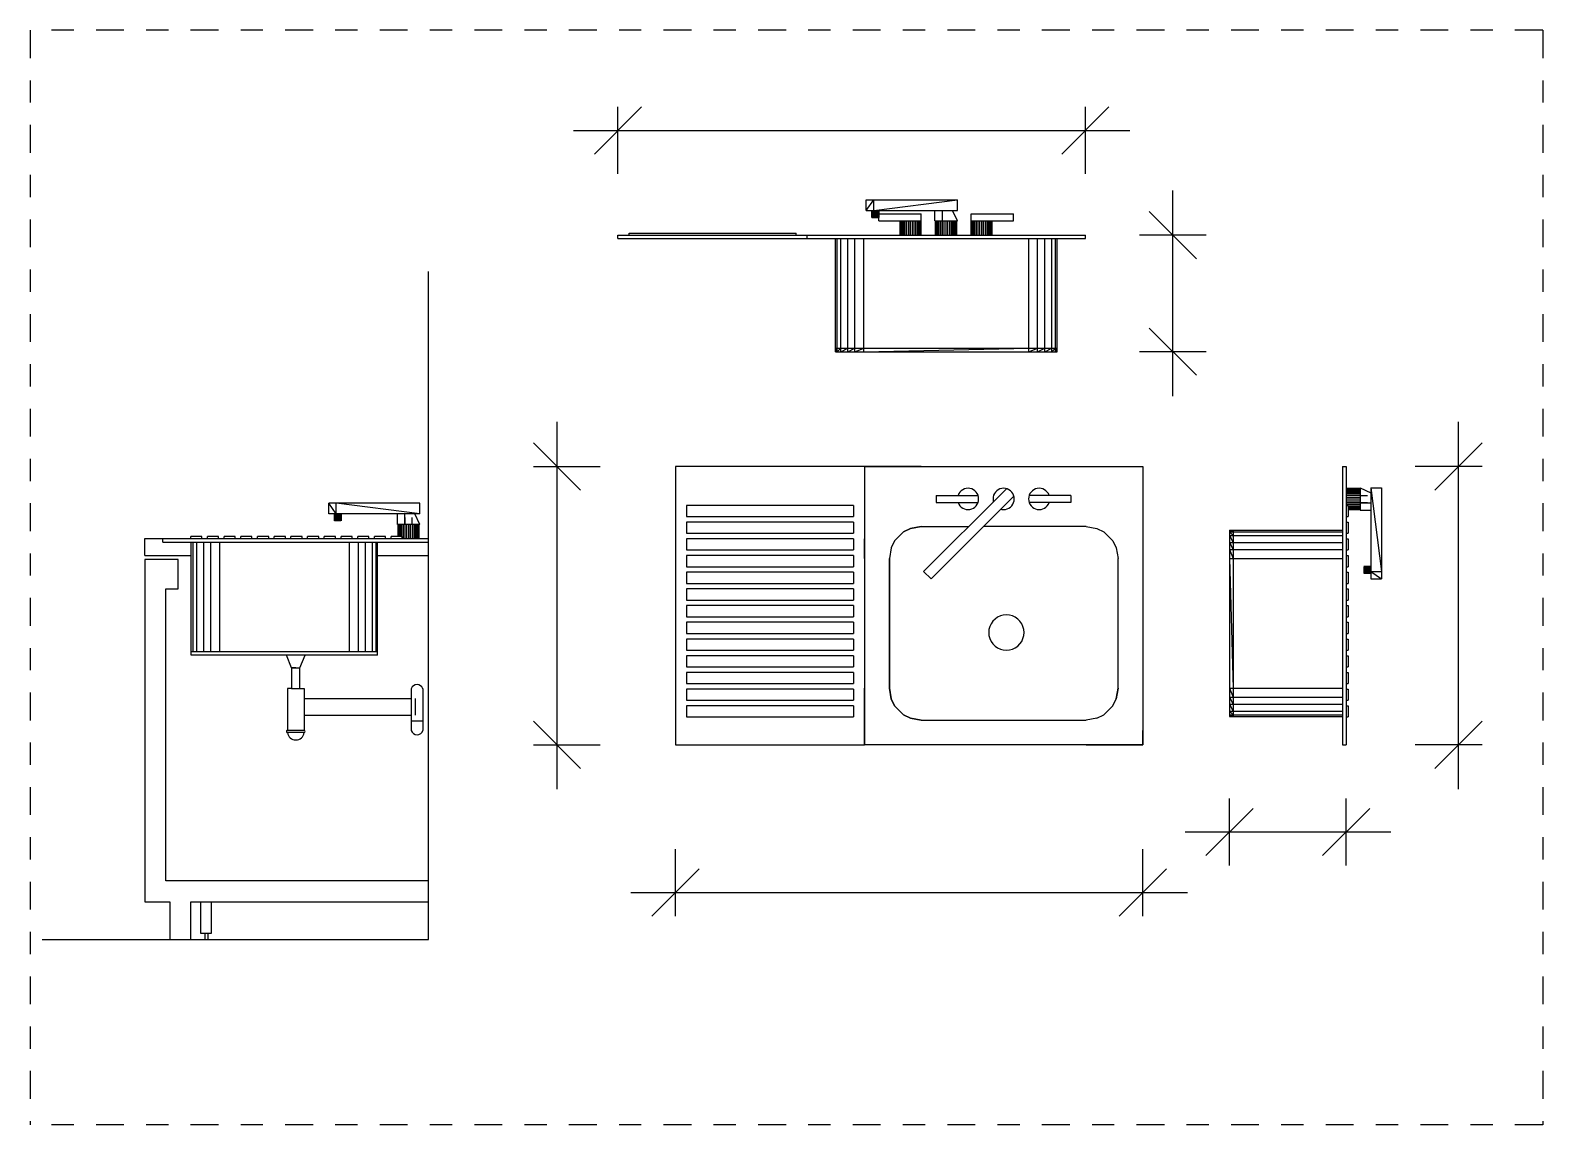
# Model space of a CAD drawing. Header units: metres. Extents: x -220 to 294, y -29 to 18.
# Drawn here: x 263.16 to 269.96, y -4.36 to 0.56 of the extents above; entities that cross this region are included whole.
import ezdxf

# ---------------------------------------------------------------- set-up
doc = ezdxf.new("R2010")
doc.units = ezdxf.units.M
doc.header["$MEASUREMENT"] = 0
doc.linetypes.add('DASHDOT4', pattern=[0.265, 0.125, -0.0625, 0.015, -0.0625])
for name, color, linetype in [('Cizgi', 7, 'Continuous'), ('Kutuphane', 7, 'Continuous'), ('Standart', 7, 'Continuous')]:
    doc.layers.add(name, color=color, linetype=linetype)

msp = doc.modelspace()

# ---------------------------------------------------------------- linework, layer by layer
at = {"layer": 'Cizgi', "color": 137, "linetype": 'DASHDOT4', "lineweight": -3}
for points in [[(263.1623, 0.5589), (263.1623, -4.3576)], [(269.9578, 0.5589), (263.1623, 0.5589)], [(269.9578, 0.5589), (269.9578, -4.3576)], [(269.9578, -4.3576), (263.1623, -4.3576)]]:
    msp.add_lwpolyline(points, dxfattribs=at)
at = {"layer": 'Cizgi', "color": 36, "linetype": 'Continuous', "lineweight": -3}
for points in [[(266.9181, -0.2025), (267.3279, -0.2025)], [(266.9181, -0.2502), (266.9181, -0.2025)], [(266.9181, -0.2502), (266.9518, -0.2025)], [(266.9518, -0.2502), (267.3279, -0.2025)], [(266.9518, -0.2502), (266.9518, -0.2025)], [(267.3279, -0.2502), (267.3279, -0.2025)], [(266.9181, -0.2502), (266.9518, -0.2502)], [(266.944, -0.2819), (266.944, -0.2502)], [(266.9442, -0.2819), (266.9442, -0.2502)], [(266.9449, -0.2819), (266.9449, -0.2502)], [(266.9461, -0.2819), (266.9461, -0.2502)], [(266.9477, -0.2819), (266.9477, -0.2502)], [(266.9496, -0.2819), (266.9496, -0.2502)], [(266.9518, -0.2502), (267.3279, -0.2502)], [(266.9519, -0.2819), (266.9519, -0.2502)], [(266.9544, -0.2819), (266.9544, -0.2502)], [(266.9571, -0.2819), (266.9571, -0.2502)], [(266.9598, -0.2819), (266.9598, -0.2502)], [(266.9626, -0.2819), (266.9626, -0.2502)], [(266.9653, -0.2819), (266.9653, -0.2502)], [(266.9678, -0.2819), (266.9678, -0.2502)], [(266.9701, -0.2819), (266.9701, -0.2502)], [(266.972, -0.2819), (266.972, -0.2502)], [(266.9736, -0.2819), (266.9736, -0.2502)], [(266.9748, -0.2819), (266.9748, -0.2502)], [(266.9755, -0.2819), (266.9755, -0.2502)], [(266.9757, -0.2819), (266.9757, -0.2502)], [(266.9757, -0.266), (267.1652, -0.266)], [(267.1652, -0.3613), (267.1652, -0.266)], [(267.2268, -0.2978), (267.2268, -0.2502)], [(267.2605, -0.2978), (267.2605, -0.2502)], [(267.3279, -0.2978), (267.3054, -0.2502)], [(267.3895, -0.2978), (267.3895, -0.266)], [(267.3895, -0.266), (267.58, -0.266)], [(267.58, -0.2978), (267.58, -0.266)], [(266.944, -0.2819), (266.9757, -0.2819)], [(266.9747, -0.2978), (266.9747, -0.2819)], [(266.9747, -0.2978), (267.0764, -0.2978)], [(267.07, -0.3613), (267.07, -0.2978)], [(267.0707, -0.3613), (267.0707, -0.2978)], [(267.0707, -0.2978), (267.1652, -0.2978)], [(267.0728, -0.3613), (267.0728, -0.2978)], [(267.0764, -0.3613), (267.0764, -0.2978)], [(267.0811, -0.3613), (267.0811, -0.2978)], [(267.087, -0.3613), (267.087, -0.2978)], [(267.0938, -0.3613), (267.0938, -0.2978)], [(267.1013, -0.3613), (267.1013, -0.2978)], [(267.1093, -0.3613), (267.1093, -0.2978)], [(267.1176, -0.3613), (267.1176, -0.2978)], [(267.1259, -0.3613), (267.1259, -0.2978)], [(267.1339, -0.3613), (267.1339, -0.2978)], [(267.1414, -0.3613), (267.1414, -0.2978)], [(267.1482, -0.3613), (267.1482, -0.2978)], [(267.1541, -0.3613), (267.1541, -0.2978)], [(267.1588, -0.3613), (267.1588, -0.2978)], [(267.1624, -0.3613), (267.1624, -0.2978)], [(267.1645, -0.3613), (267.1645, -0.2978)], [(267.2268, -0.2978), (267.3279, -0.2978)], [(267.2297, -0.3613), (267.2297, -0.2978)], [(267.2304, -0.3613), (267.2304, -0.2978)], [(267.2326, -0.3613), (267.2326, -0.2978)], [(267.2361, -0.3613), (267.2361, -0.2978)], [(267.2409, -0.3613), (267.2409, -0.2978)], [(267.2467, -0.3613), (267.2467, -0.2978)], [(267.2535, -0.3613), (267.2535, -0.2978)], [(267.2605, -0.2978), (267.2611, -0.2978)], [(267.2611, -0.3613), (267.2611, -0.2978)], [(267.2691, -0.3613), (267.2691, -0.2978)], [(267.2773, -0.3613), (267.2773, -0.2978)], [(267.2856, -0.3613), (267.2856, -0.2978)], [(267.2936, -0.3613), (267.2936, -0.2978)], [(267.3012, -0.3613), (267.3012, -0.2978)], [(267.308, -0.3613), (267.308, -0.2978)], [(267.3138, -0.3613), (267.3138, -0.2978)], [(267.3186, -0.3613), (267.3186, -0.2978)], [(267.3221, -0.3613), (267.3221, -0.2978)], [(267.3242, -0.3613), (267.3242, -0.2978)], [(267.325, -0.3613), (267.325, -0.2978)], [(267.3895, -0.2978), (267.58, -0.2978)], [(267.3902, -0.3613), (267.3902, -0.2978)], [(267.3923, -0.3613), (267.3923, -0.2978)], [(267.3958, -0.3613), (267.3958, -0.2978)], [(267.4006, -0.3613), (267.4006, -0.2978)], [(267.4065, -0.3613), (267.4065, -0.2978)], [(267.4133, -0.3613), (267.4133, -0.2978)], [(267.4208, -0.3613), (267.4208, -0.2978)], [(267.4288, -0.3613), (267.4288, -0.2978)], [(267.4371, -0.3613), (267.4371, -0.2978)], [(267.4454, -0.3613), (267.4454, -0.2978)], [(267.4534, -0.3613), (267.4534, -0.2978)], [(267.4609, -0.3613), (267.4609, -0.2978)], [(267.4677, -0.3613), (267.4677, -0.2978)], [(267.4736, -0.3613), (267.4736, -0.2978)], [(267.4783, -0.3613), (267.4783, -0.2978)], [(267.4819, -0.3613), (267.4819, -0.2978)], [(267.484, -0.3613), (267.484, -0.2978)], [(267.4847, -0.3613), (267.4847, -0.2978)], [(265.8028, -0.3772), (265.8028, -0.3613)], [(265.8028, -0.3613), (267.9028, -0.3613)], [(265.8028, -0.3772), (267.9028, -0.3772)], [(265.8528, -0.3613), (265.8528, -0.3522)], [(265.8528, -0.3522), (266.6028, -0.3522)], [(266.6028, -0.3613), (266.6028, -0.3522)], [(266.6528, -0.3772), (266.6528, -0.3613)], [(266.7798, -0.8852), (266.7798, -0.3772)], [(266.7878, -0.8852), (266.7878, -0.3772)], [(266.8037, -0.8852), (266.8037, -0.3772)], [(266.8354, -0.8852), (266.8354, -0.3772)], [(266.8672, -0.8852), (266.8672, -0.3772)], [(266.9068, -0.8852), (266.9068, -0.3772)], [(267.6488, -0.8852), (267.6488, -0.3772)], [(267.6885, -0.8852), (267.6885, -0.3772)], [(267.7203, -0.8852), (267.7203, -0.3772)], [(267.752, -0.8852), (267.752, -0.3772)], [(267.7679, -0.8852), (267.7679, -0.3772)], [(267.7758, -0.8852), (267.7758, -0.3772)], [(267.9028, -0.3772), (267.9028, -0.3613)], [(266.7798, -0.8693), (266.8672, -0.8693)], [(266.7798, -0.8852), (266.7878, -0.8693)], [(266.7878, -0.8852), (266.8037, -0.8693)], [(266.8037, -0.8852), (266.8354, -0.8693)], [(266.8354, -0.8852), (266.8672, -0.8693)], [(266.8672, -0.8693), (267.7758, -0.8693)], [(266.8672, -0.8852), (266.9068, -0.8693)], [(266.9068, -0.8852), (267.6488, -0.8693)], [(267.6488, -0.8852), (267.6885, -0.8693)], [(267.6885, -0.8852), (267.7203, -0.8693)], [(267.7203, -0.8852), (267.752, -0.8693)], [(267.752, -0.8852), (267.7679, -0.8693)], [(267.7679, -0.8852), (267.7758, -0.8693)], [(266.7798, -0.8852), (266.8672, -0.8852)], [(266.8672, -0.8852), (267.7758, -0.8852)], [(269.0586, -1.4007), (269.0745, -1.4007)], [(269.0586, -1.4007), (269.0586, -2.6507)], [(269.0745, -1.4007), (269.0745, -2.6507)], [(269.0745, -1.4988), (269.138, -1.4988)], [(269.0745, -1.4995), (269.138, -1.4995)], [(269.0745, -1.5017), (269.138, -1.5017)], [(269.0745, -1.5052), (269.138, -1.5052)], [(269.0745, -1.51), (269.138, -1.51)], [(269.0745, -1.5158), (269.138, -1.5158)], [(269.0745, -1.5226), (269.138, -1.5226)], [(269.0745, -1.5301), (269.138, -1.5301)], [(269.0745, -1.5382), (269.138, -1.5382)], [(269.0745, -1.5464), (269.138, -1.5464)], [(269.0745, -1.5547), (269.138, -1.5547)], [(269.0745, -1.5627), (269.138, -1.5627)], [(269.138, -1.4959), (269.138, -1.5969)], [(269.138, -1.4959), (269.1856, -1.5184)], [(269.138, -1.5306), (269.1697, -1.5306)], [(269.138, -1.5306), (269.1697, -1.5306)], [(269.138, -1.5623), (269.1697, -1.5623)], [(269.138, -1.5623), (269.1697, -1.5623)], [(269.1856, -1.4959), (269.2332, -1.872)], [(269.1856, -1.4959), (269.2332, -1.4959)], [(269.1856, -1.4959), (269.1856, -1.9056)], [(269.2332, -1.4959), (269.2332, -1.9056)], [(264.9132, -1.5661), (264.5035, -1.5661)], [(264.5035, -1.6137), (264.5035, -1.5661)], [(264.5372, -1.6137), (264.5035, -1.5661)], [(264.9132, -1.6137), (264.5035, -1.6137)], [(264.5293, -1.6455), (264.5293, -1.6137)], [(264.5296, -1.6455), (264.5296, -1.6137)], [(264.5303, -1.6455), (264.5303, -1.6137)], [(264.5315, -1.6455), (264.5315, -1.6137)], [(264.533, -1.6455), (264.533, -1.6137)], [(264.535, -1.6455), (264.535, -1.6137)], [(264.9132, -1.6137), (264.5372, -1.5661)], [(264.5372, -1.6137), (264.5372, -1.5661)], [(264.5373, -1.6455), (264.5373, -1.6137)], [(264.5398, -1.6455), (264.5398, -1.6137)], [(264.5424, -1.6455), (264.5424, -1.6137)], [(264.5452, -1.6455), (264.5452, -1.6137)], [(264.548, -1.6455), (264.548, -1.6137)], [(264.5506, -1.6455), (264.5506, -1.6137)], [(264.5531, -1.6455), (264.5531, -1.6137)], [(264.5554, -1.6455), (264.5554, -1.6137)], [(264.5574, -1.6455), (264.5574, -1.6137)], [(264.559, -1.6455), (264.559, -1.6137)], [(264.5601, -1.6455), (264.5601, -1.6137)], [(264.5608, -1.6455), (264.5608, -1.6137)], [(264.5611, -1.6455), (264.5611, -1.6137)], [(264.8122, -1.6614), (264.8122, -1.6137)], [(264.8459, -1.6614), (264.8459, -1.6137)], [(264.8468, -1.6614), (264.8468, -1.6296)], [(264.8468, -1.6614), (264.8468, -1.6296)], [(264.8786, -1.6614), (264.8786, -1.6296)], [(264.8786, -1.6614), (264.8786, -1.6296)], [(264.9132, -1.6614), (264.8908, -1.6137)], [(264.9132, -1.6137), (264.9132, -1.5661)], [(269.0745, -1.5702), (269.138, -1.5702)], [(269.0745, -1.5757), (269.0836, -1.5757)], [(269.0745, -1.6257), (269.0836, -1.6257)], [(269.0836, -1.5757), (269.0836, -1.6257)], [(269.0836, -1.577), (269.138, -1.577)], [(269.0836, -1.5829), (269.138, -1.5829)], [(269.0836, -1.5877), (269.138, -1.5877)], [(269.0836, -1.5912), (269.138, -1.5912)], [(269.0836, -1.5933), (269.138, -1.5933)], [(269.0836, -1.5941), (269.138, -1.5941)], [(269.138, -1.5633), (269.1856, -1.5633)], [(269.138, -1.5969), (269.1856, -1.5969)], [(264.5574, -1.6455), (264.5293, -1.6455)], [(264.9132, -1.6614), (264.8122, -1.6614)], [(264.8151, -1.7157), (264.8151, -1.6614)], [(264.8158, -1.7157), (264.8158, -1.6614)], [(264.818, -1.7157), (264.818, -1.6614)], [(264.8215, -1.7157), (264.8215, -1.6614)], [(264.8262, -1.7157), (264.8262, -1.6614)], [(264.8321, -1.7157), (264.8321, -1.6614)], [(264.8389, -1.7249), (264.8389, -1.6614)], [(264.8464, -1.7249), (264.8464, -1.6614)], [(264.8544, -1.7249), (264.8544, -1.6614)], [(264.8627, -1.7249), (264.8627, -1.6614)], [(264.871, -1.7249), (264.871, -1.6614)], [(264.879, -1.7249), (264.879, -1.6614)], [(264.8865, -1.7249), (264.8865, -1.6614)], [(264.8933, -1.7249), (264.8933, -1.6614)], [(264.8992, -1.7249), (264.8992, -1.6614)], [(264.904, -1.7249), (264.904, -1.6614)], [(264.9075, -1.7249), (264.9075, -1.6614)], [(264.9096, -1.7249), (264.9096, -1.6614)], [(264.9103, -1.7249), (264.9103, -1.6614)], [(268.5506, -1.6864), (269.0586, -1.6864)], [(268.5506, -1.6864), (268.5506, -1.7102)], [(268.5506, -1.6864), (268.5664, -1.6944)], [(268.5506, -1.6944), (269.0586, -1.6944)], [(268.5506, -1.6944), (268.5664, -1.7102)], [(268.5664, -1.6864), (268.5664, -1.8134)], [(269.0745, -1.6507), (269.0836, -1.6507)], [(269.0836, -1.6507), (269.0836, -1.7007)], [(263.7585, -1.7407), (263.7585, -1.7249)], [(263.7585, -1.7407), (264.9522, -1.7407)], [(263.9335, -1.7157), (263.8835, -1.7157)], [(263.8835, -1.7249), (263.8835, -1.7157)], [(263.8855, -2.2487), (263.8855, -1.7407)], [(263.8934, -1.7407), (263.8934, -2.2329)], [(263.9093, -1.7407), (263.9093, -2.2329)], [(263.9335, -1.7249), (263.9335, -1.7157)], [(263.941, -1.7407), (263.941, -2.2329)], [(264.0085, -1.7157), (263.9585, -1.7157)], [(263.9585, -1.7249), (263.9585, -1.7157)], [(263.9728, -1.7407), (263.9728, -2.2329)], [(264.0085, -1.7249), (264.0085, -1.7157)], [(264.0125, -1.7407), (264.0125, -2.2329)], [(264.0335, -1.7249), (264.0335, -1.7157)], [(264.0835, -1.7157), (264.0335, -1.7157)], [(264.0835, -1.7249), (264.0835, -1.7157)], [(264.1585, -1.7157), (264.1085, -1.7157)], [(264.1085, -1.7249), (264.1085, -1.7157)], [(264.1585, -1.7249), (264.1585, -1.7157)], [(264.1835, -1.7249), (264.1835, -1.7157)], [(264.2335, -1.7157), (264.1835, -1.7157)], [(264.2335, -1.7249), (264.2335, -1.7157)], [(264.2585, -1.7249), (264.2585, -1.7157)], [(264.3085, -1.7157), (264.2585, -1.7157)], [(264.3085, -1.7249), (264.3085, -1.7157)], [(264.3335, -1.7249), (264.3335, -1.7157)], [(264.3835, -1.7157), (264.3335, -1.7157)], [(264.3835, -1.7249), (264.3835, -1.7157)], [(264.4085, -1.7249), (264.4085, -1.7157)], [(264.4585, -1.7157), (264.4085, -1.7157)], [(264.4585, -1.7249), (264.4585, -1.7157)], [(264.4835, -1.7249), (264.4835, -1.7157)], [(264.5335, -1.7157), (264.4835, -1.7157)], [(264.5335, -1.7249), (264.5335, -1.7157)], [(264.5585, -1.7249), (264.5585, -1.7157)], [(264.6085, -1.7157), (264.5585, -1.7157)], [(264.5957, -1.7407), (264.5957, -2.2329)], [(264.6085, -1.7249), (264.6085, -1.7157)], [(264.6335, -1.7249), (264.6335, -1.7157)], [(264.6835, -1.7157), (264.6335, -1.7157)], [(264.6354, -1.7407), (264.6354, -2.2329)], [(264.6671, -1.7407), (264.6671, -2.2329)], [(264.6835, -1.7249), (264.6835, -1.7157)], [(264.6989, -1.7407), (264.6989, -2.2329)], [(264.7085, -1.7249), (264.7085, -1.7157)], [(264.7585, -1.7157), (264.7085, -1.7157)], [(264.7148, -1.7407), (264.7148, -2.2329)], [(264.7227, -2.2487), (264.7227, -1.7407)], [(264.7585, -1.7249), (264.7585, -1.7157)], [(264.7835, -1.7249), (264.7835, -1.7157)], [(264.8335, -1.7157), (264.7835, -1.7157)], [(264.8335, -1.7249), (264.8335, -1.7157)], [(268.5506, -1.7102), (269.0586, -1.7102)], [(268.5506, -1.7102), (268.5506, -2.5237)], [(268.5506, -1.7102), (268.5664, -1.742)], [(268.5506, -1.742), (269.0586, -1.742)], [(268.5506, -1.742), (268.5664, -1.7737)], [(269.0745, -1.7007), (269.0836, -1.7007)], [(269.0745, -1.7257), (269.0836, -1.7257)], [(269.0836, -1.7257), (269.0836, -1.7757)], [(268.5506, -1.7737), (269.0586, -1.7737)], [(268.5506, -1.7737), (268.5664, -1.8134)], [(268.5506, -1.8134), (269.0586, -1.8134)], [(268.5506, -1.8134), (268.5664, -2.3967)], [(268.5664, -1.8134), (268.5664, -2.5237)], [(269.0745, -1.7757), (269.0836, -1.7757)], [(269.0745, -1.8007), (269.0836, -1.8007)], [(269.0836, -1.8007), (269.0836, -1.8507)], [(269.0745, -1.8507), (269.0836, -1.8507)], [(269.0745, -1.8757), (269.0836, -1.8757)], [(269.0836, -1.8757), (269.0836, -1.9257)], [(269.1538, -1.8481), (269.1856, -1.8481)], [(269.1538, -1.8483), (269.1856, -1.8483)], [(269.1538, -1.849), (269.1856, -1.849)], [(269.1538, -1.8502), (269.1856, -1.8502)], [(269.1538, -1.8518), (269.1856, -1.8518)], [(269.1538, -1.8518), (269.1538, -1.8798)], [(269.1538, -1.8537), (269.1856, -1.8537)], [(269.1538, -1.856), (269.1856, -1.856)], [(269.1538, -1.8585), (269.1856, -1.8585)], [(269.1538, -1.8612), (269.1856, -1.8612)], [(269.1538, -1.8639), (269.1856, -1.8639)], [(269.1538, -1.8667), (269.1856, -1.8667)], [(269.1538, -1.8694), (269.1856, -1.8694)], [(269.1538, -1.8719), (269.1856, -1.8719)], [(269.1538, -1.8741), (269.1856, -1.8741)], [(269.1538, -1.8761), (269.1856, -1.8761)], [(269.1538, -1.8777), (269.1856, -1.8777)], [(269.1538, -1.8789), (269.1856, -1.8789)], [(269.1538, -1.8796), (269.1856, -1.8796)], [(269.1538, -1.8798), (269.1856, -1.8798)], [(269.1856, -1.872), (269.2332, -1.872)], [(269.1856, -1.872), (269.2332, -1.9056)], [(269.0745, -1.9257), (269.0836, -1.9257)], [(269.0745, -1.9507), (269.0836, -1.9507)], [(269.0836, -1.9507), (269.0836, -2.0007)], [(269.1856, -1.9056), (269.2332, -1.9056)], [(269.0745, -2.0007), (269.0836, -2.0007)], [(269.0745, -2.0257), (269.0836, -2.0257)], [(269.0836, -2.0257), (269.0836, -2.0757)], [(269.0745, -2.0757), (269.0836, -2.0757)], [(269.0745, -2.1007), (269.0836, -2.1007)], [(269.0836, -2.1007), (269.0836, -2.1507)], [(269.0745, -2.1507), (269.0836, -2.1507)], [(264.5957, -2.2329), (263.8855, -2.2329)], [(264.7227, -2.2329), (264.5957, -2.2329)], [(269.0745, -2.1757), (269.0836, -2.1757)], [(269.0745, -2.2257), (269.0836, -2.2257)], [(269.0836, -2.1757), (269.0836, -2.2257)], [(264.7227, -2.2487), (263.8855, -2.2487)], [(269.0745, -2.2507), (269.0836, -2.2507)], [(269.0745, -2.3007), (269.0836, -2.3007)], [(269.0836, -2.2507), (269.0836, -2.3007)], [(269.0745, -2.3257), (269.0836, -2.3257)], [(269.0745, -2.3757), (269.0836, -2.3757)], [(269.0836, -2.3257), (269.0836, -2.3757)], [(268.5506, -2.3967), (269.0586, -2.3967)], [(268.5506, -2.3967), (268.5664, -2.4364)], [(268.5506, -2.4364), (269.0586, -2.4364)], [(268.5506, -2.4364), (268.5664, -2.4681)], [(269.0745, -2.4007), (269.0836, -2.4007)], [(269.0836, -2.4007), (269.0836, -2.4507)], [(268.5506, -2.4681), (269.0586, -2.4681)], [(268.5506, -2.4681), (268.5664, -2.4999)], [(268.5506, -2.4999), (269.0586, -2.4999)], [(268.5506, -2.4999), (268.5664, -2.5157)], [(269.0745, -2.4507), (269.0836, -2.4507)], [(269.0745, -2.4757), (269.0836, -2.4757)], [(269.0836, -2.4757), (269.0836, -2.5257)], [(268.5506, -2.5157), (269.0586, -2.5157)], [(268.5506, -2.5157), (268.5664, -2.5237)], [(268.5506, -2.5237), (269.0586, -2.5237)], [(269.0745, -2.5257), (269.0836, -2.5257)], [(269.0586, -2.6507), (269.0745, -2.6507)]]:
    msp.add_lwpolyline(points, dxfattribs=at)
at = {"layer": 'Kutuphane', "color": 36, "linetype": 'Continuous', "lineweight": -3}
for points in [[(266.911, -1.4007), (266.061, -1.4007)], [(266.061, -1.4007), (266.061, -2.6507)], [(267.0936, -1.4007), (266.911, -1.4007)], [(266.911, -1.4007), (266.911, -1.5912)], [(266.911, -1.4007), (268.161, -1.4007)], [(266.911, -1.4007), (266.911, -2.6507)], [(267.165, -1.4007), (267.0936, -1.4007)], [(267.165, -1.4007), (267.907, -1.4007)], [(267.907, -1.4007), (267.9784, -1.4007)], [(267.9784, -1.4007), (268.161, -1.4007)], [(268.161, -1.4007), (268.161, -2.6507)], [(267.5299, -1.5184), (267.1763, -1.872)], [(267.2329, -1.5306), (267.2329, -1.5623)], [(267.2329, -1.5306), (267.4205, -1.5306)], [(267.2329, -1.5623), (267.4205, -1.5623)], [(267.3306, -1.5622), (267.3345, -1.5702)], [(267.3345, -1.5226), (267.3309, -1.5306)], [(267.3393, -1.5158), (267.3345, -1.5226)], [(267.3451, -1.51), (267.3393, -1.5158)], [(267.3519, -1.5052), (267.3451, -1.51)], [(267.3595, -1.5017), (267.3519, -1.5052)], [(267.3675, -1.4995), (267.3595, -1.5017)], [(267.3757, -1.4988), (267.3675, -1.4995)], [(267.384, -1.4995), (267.3757, -1.4988)], [(267.392, -1.5017), (267.384, -1.4995)], [(267.3996, -1.5052), (267.392, -1.5017)], [(267.4064, -1.51), (267.3996, -1.5052)], [(267.4122, -1.5158), (267.4064, -1.51)], [(267.417, -1.5226), (267.4122, -1.5158)], [(267.4205, -1.5301), (267.417, -1.5226)], [(267.417, -1.5702), (267.4205, -1.5627)], [(267.4226, -1.5382), (267.4205, -1.5301)], [(267.4205, -1.5627), (267.4226, -1.5547)], [(267.4234, -1.5464), (267.4226, -1.5382)], [(267.4226, -1.5547), (267.4234, -1.5464)], [(267.5299, -1.5184), (267.485, -1.5633)], [(267.4886, -1.5382), (267.4879, -1.5464)], [(267.4879, -1.5464), (267.4886, -1.5547)], [(267.4907, -1.5301), (267.4886, -1.5382)], [(267.4886, -1.5547), (267.4896, -1.5588)], [(267.4942, -1.5226), (267.4907, -1.5301)], [(267.499, -1.5158), (267.4942, -1.5226)], [(267.5049, -1.51), (267.499, -1.5158)], [(267.5117, -1.5052), (267.5049, -1.51)], [(267.5192, -1.5017), (267.5117, -1.5052)], [(267.5272, -1.4995), (267.5192, -1.5017)], [(267.5355, -1.4988), (267.5272, -1.4995)], [(267.5478, -1.5004), (267.5299, -1.5184)], [(267.5438, -1.4995), (267.5355, -1.4988)], [(267.5411, -1.5745), (267.5814, -1.5342)], [(267.5518, -1.5017), (267.5438, -1.4995)], [(267.5593, -1.5052), (267.5518, -1.5017)], [(267.5661, -1.51), (267.5593, -1.5052)], [(267.572, -1.5158), (267.5661, -1.51)], [(267.5767, -1.5226), (267.572, -1.5158)], [(267.5802, -1.5301), (267.5767, -1.5226)], [(267.5767, -1.5702), (267.5802, -1.5627)], [(267.5824, -1.5382), (267.5802, -1.5301)], [(267.5802, -1.5627), (267.5824, -1.5547)], [(267.5831, -1.5464), (267.5824, -1.5382)], [(267.5824, -1.5547), (267.5831, -1.5464)], [(267.6483, -1.5382), (267.6476, -1.5464)], [(267.6476, -1.5464), (267.6483, -1.5547)], [(267.6505, -1.5301), (267.6483, -1.5382)], [(267.6483, -1.5547), (267.6505, -1.5627)], [(267.8381, -1.5306), (267.6503, -1.5306)], [(267.8381, -1.5623), (267.6504, -1.5623)], [(267.654, -1.5226), (267.6505, -1.5301)], [(267.6505, -1.5627), (267.654, -1.5702)], [(267.6588, -1.5158), (267.654, -1.5226)], [(267.6646, -1.51), (267.6588, -1.5158)], [(267.6714, -1.5052), (267.6646, -1.51)], [(267.679, -1.5017), (267.6714, -1.5052)], [(267.687, -1.4995), (267.679, -1.5017)], [(267.6952, -1.4988), (267.687, -1.4995)], [(267.7035, -1.4995), (267.6952, -1.4988)], [(267.7115, -1.5017), (267.7035, -1.4995)], [(267.7191, -1.5052), (267.7115, -1.5017)], [(267.7259, -1.51), (267.7191, -1.5052)], [(267.7317, -1.5158), (267.7259, -1.51)], [(267.7365, -1.5226), (267.7317, -1.5158)], [(267.7405, -1.5305), (267.7365, -1.5226)], [(267.7365, -1.5702), (267.7402, -1.5623)], [(267.8381, -1.5306), (267.8381, -1.5623)], [(266.861, -1.5757), (266.111, -1.5757)], [(266.111, -1.5757), (266.111, -1.6257)], [(266.111, -1.6257), (266.861, -1.6257)], [(266.861, -1.5757), (266.861, -1.6257)], [(266.911, -1.5912), (266.911, -1.7261)], [(267.21, -1.9056), (267.5411, -1.5745)], [(267.3345, -1.5702), (267.3393, -1.577)], [(267.3393, -1.577), (267.3451, -1.5829)], [(267.3451, -1.5829), (267.3519, -1.5877)], [(267.3519, -1.5877), (267.3595, -1.5912)], [(267.3595, -1.5912), (267.3675, -1.5933)], [(267.3675, -1.5933), (267.3757, -1.5941)], [(267.3757, -1.5941), (267.384, -1.5933)], [(267.384, -1.5933), (267.392, -1.5912)], [(267.392, -1.5912), (267.3996, -1.5877)], [(267.3996, -1.5877), (267.4064, -1.5829)], [(267.4064, -1.5829), (267.4122, -1.577)], [(267.4122, -1.577), (267.417, -1.5702)], [(267.5229, -1.5926), (267.5272, -1.5933)], [(267.5272, -1.5933), (267.5355, -1.5941)], [(267.5355, -1.5941), (267.5438, -1.5933)], [(267.5438, -1.5933), (267.5518, -1.5912)], [(267.5518, -1.5912), (267.5593, -1.5877)], [(267.5593, -1.5877), (267.5661, -1.5829)], [(267.5661, -1.5829), (267.572, -1.577)], [(267.572, -1.577), (267.5767, -1.5702)], [(267.654, -1.5702), (267.6588, -1.577)], [(267.6588, -1.577), (267.6646, -1.5829)], [(267.6646, -1.5829), (267.6714, -1.5877)], [(267.6714, -1.5877), (267.679, -1.5912)], [(267.679, -1.5912), (267.687, -1.5933)], [(267.687, -1.5933), (267.6952, -1.5941)], [(267.6952, -1.5941), (267.7035, -1.5933)], [(267.7035, -1.5933), (267.7115, -1.5912)], [(267.7115, -1.5912), (267.7191, -1.5877)], [(267.7191, -1.5877), (267.7259, -1.5829)], [(267.7259, -1.5829), (267.7317, -1.577)], [(267.7317, -1.577), (267.7365, -1.5702)], [(266.861, -1.6507), (266.111, -1.6507)], [(266.111, -1.6507), (266.111, -1.7007)], [(266.861, -1.6507), (266.861, -1.7007)], [(267.0856, -1.6944), (267.0459, -1.7341)], [(267.0856, -1.6944), (267.1174, -1.6785)], [(267.1174, -1.6785), (267.0856, -1.6944)], [(267.1174, -1.6785), (267.165, -1.6706)], [(267.165, -1.6706), (267.1174, -1.6785)], [(267.165, -1.6706), (267.3772, -1.6706)], [(267.907, -1.6706), (267.4463, -1.6706)], [(267.907, -1.6706), (267.9546, -1.6785)], [(267.9546, -1.6785), (267.9864, -1.6944)], [(267.9864, -1.6944), (268.0261, -1.7341)], [(266.111, -1.7007), (266.861, -1.7007)], [(266.861, -1.7257), (266.111, -1.7257)], [(266.111, -1.7257), (266.111, -1.7757)], [(266.861, -1.7257), (266.861, -1.7757)], [(266.911, -1.8134), (266.911, -1.7261)], [(267.0301, -1.7658), (267.0221, -1.8134)], [(267.0301, -1.7658), (267.0221, -1.8134)], [(267.0459, -1.7341), (267.0301, -1.7658)], [(268.0261, -1.7341), (268.0419, -1.7658)], [(268.0419, -1.7658), (268.0499, -1.8134)], [(266.111, -1.7757), (266.861, -1.7757)], [(266.861, -1.8007), (266.111, -1.8007)], [(266.111, -1.8007), (266.111, -1.8507)], [(266.861, -1.8007), (266.861, -1.8507)], [(266.911, -1.8134), (266.911, -2.3967)], [(267.0221, -2.3967), (267.0221, -1.8134)], [(267.0221, -1.8134), (267.0221, -2.3967)], [(268.0499, -2.3967), (268.0499, -1.8134)], [(266.111, -1.8507), (266.861, -1.8507)], [(266.861, -1.8757), (266.111, -1.8757)], [(266.111, -1.8757), (266.111, -1.9257)], [(266.861, -1.8757), (266.861, -1.9257)], [(267.1763, -1.872), (267.21, -1.9056)], [(266.111, -1.9257), (266.861, -1.9257)], [(266.861, -1.9507), (266.111, -1.9507)], [(266.111, -1.9507), (266.111, -2.0007)], [(266.861, -1.9507), (266.861, -2.0007)], [(266.111, -2.0007), (266.861, -2.0007)], [(266.111, -2.0257), (266.111, -2.0757)], [(266.861, -2.0257), (266.111, -2.0257)], [(266.861, -2.0257), (266.861, -2.0757)], [(266.111, -2.0757), (266.861, -2.0757)], [(266.861, -2.1007), (266.111, -2.1007)], [(266.111, -2.1007), (266.111, -2.1507)], [(266.861, -2.1007), (266.861, -2.1507)], [(267.4872, -2.0958), (267.4793, -2.1071)], [(267.497, -2.086), (267.4872, -2.0958)], [(267.5083, -2.0781), (267.497, -2.086)], [(267.5208, -2.0722), (267.5083, -2.0781)], [(267.5342, -2.0686), (267.5208, -2.0722)], [(267.548, -2.0674), (267.5342, -2.0686)], [(267.5618, -2.0686), (267.548, -2.0674)], [(267.5751, -2.0722), (267.5618, -2.0686)], [(267.5877, -2.0781), (267.5751, -2.0722)], [(267.599, -2.086), (267.5877, -2.0781)], [(267.6088, -2.0958), (267.599, -2.086)], [(267.6167, -2.1071), (267.6088, -2.0958)], [(266.111, -2.1507), (266.861, -2.1507)], [(267.4698, -2.133), (267.4686, -2.1468)], [(267.4686, -2.1468), (267.4698, -2.1606)], [(267.4734, -2.1197), (267.4698, -2.133)], [(267.4698, -2.1606), (267.4734, -2.174)], [(267.4793, -2.1071), (267.4734, -2.1197)], [(267.4734, -2.174), (267.4793, -2.1865)], [(267.6226, -2.1197), (267.6167, -2.1071)], [(267.6167, -2.1865), (267.6226, -2.174)], [(267.6262, -2.133), (267.6226, -2.1197)], [(267.6226, -2.174), (267.6262, -2.1606)], [(267.6274, -2.1468), (267.6262, -2.133)], [(267.6262, -2.1606), (267.6274, -2.1468)], [(266.861, -2.1757), (266.111, -2.1757)], [(266.111, -2.1757), (266.111, -2.2257)], [(266.111, -2.2257), (266.861, -2.2257)], [(266.861, -2.1757), (266.861, -2.2257)], [(267.4793, -2.1865), (267.4872, -2.1978)], [(267.4872, -2.1978), (267.497, -2.2076)], [(267.497, -2.2076), (267.5083, -2.2155)], [(267.5083, -2.2155), (267.5208, -2.2214)], [(267.5208, -2.2214), (267.5342, -2.225)], [(267.5342, -2.225), (267.548, -2.2262)], [(267.548, -2.2262), (267.5618, -2.225)], [(267.5618, -2.225), (267.5751, -2.2214)], [(267.5751, -2.2214), (267.5877, -2.2155)], [(267.5877, -2.2155), (267.599, -2.2076)], [(267.599, -2.2076), (267.6088, -2.1978)], [(267.6088, -2.1978), (267.6167, -2.1865)], [(266.861, -2.2507), (266.111, -2.2507)], [(266.111, -2.2507), (266.111, -2.3007)], [(266.111, -2.3007), (266.861, -2.3007)], [(266.861, -2.2507), (266.861, -2.3007)], [(266.861, -2.3257), (266.111, -2.3257)], [(266.111, -2.3257), (266.111, -2.3757)], [(266.111, -2.3757), (266.861, -2.3757)], [(266.861, -2.3257), (266.861, -2.3757)], [(266.861, -2.4007), (266.111, -2.4007)], [(266.111, -2.4007), (266.111, -2.4507)], [(266.861, -2.4007), (266.861, -2.4507)], [(266.911, -2.4919), (266.911, -2.3967)], [(267.0221, -2.3967), (267.0301, -2.4443)], [(267.0301, -2.4443), (267.0221, -2.3967)], [(267.0301, -2.4443), (267.0459, -2.4761)], [(267.0459, -2.4761), (267.0301, -2.4443)], [(268.0261, -2.4761), (268.0419, -2.4443)], [(268.0499, -2.3967), (268.0419, -2.4443)], [(268.0419, -2.4443), (268.0499, -2.3967)], [(266.111, -2.4507), (266.861, -2.4507)], [(266.861, -2.4757), (266.111, -2.4757)], [(266.111, -2.4757), (266.111, -2.5257)], [(266.861, -2.4757), (266.861, -2.5257)], [(266.911, -2.5872), (266.911, -2.4919)], [(267.0459, -2.4761), (267.0856, -2.5157)], [(267.0856, -2.5157), (267.0459, -2.4761)], [(267.9864, -2.5157), (268.0261, -2.4761)], [(266.111, -2.5257), (266.861, -2.5257)], [(267.0856, -2.5157), (267.1174, -2.5316)], [(267.1174, -2.5316), (267.0856, -2.5157)], [(267.1174, -2.5316), (267.165, -2.5396)], [(267.165, -2.5396), (267.1174, -2.5316)], [(267.165, -2.5396), (267.907, -2.5396)], [(267.9546, -2.5316), (267.907, -2.5396)], [(267.9546, -2.5316), (267.9864, -2.5157)], [(266.911, -2.6507), (266.911, -2.5872)], [(268.161, -2.6507), (268.161, -2.5872)], [(266.061, -2.6507), (266.911, -2.6507)], [(266.9904, -2.6507), (266.911, -2.6507)], [(268.161, -2.6507), (266.911, -2.6507)], [(267.0936, -2.6507), (266.9904, -2.6507)], [(267.165, -2.6507), (267.0936, -2.6507)], [(267.907, -2.6507), (267.165, -2.6507)], [(267.907, -2.6507), (267.9784, -2.6507)], [(267.9784, -2.6507), (268.0816, -2.6507)], [(268.0816, -2.6507), (268.161, -2.6507)]]:
    msp.add_lwpolyline(points, dxfattribs=at)
at = {"layer": 'Standart', "color": 59, "linetype": 'Continuous', "lineweight": -3}
for points in [[(265.9089, 0.2146), (265.6968, 0.0024)], [(265.8028, -0.0854), (265.8028, 0.2146)], [(268.0089, 0.2146), (267.7968, 0.0024)], [(267.9028, -0.0854), (267.9028, 0.2146)], [(265.6028, 0.1085), (268.1028, 0.1085)], [(268.2955, -1.0852), (268.2955, -0.1613)], [(268.1894, -0.2552), (268.4016, -0.4673)], [(268.4455, -0.3613), (268.1455, -0.3613)], [(268.1894, -0.7791), (268.4016, -0.9912)], [(268.4455, -0.8852), (268.1455, -0.8852)], [(265.529, -2.8507), (265.529, -1.2007)], [(269.579, -2.8507), (269.579, -1.2007)], [(265.423, -1.2946), (265.6351, -1.5067)], [(269.6851, -1.2946), (269.4729, -1.5067)], [(265.423, -1.4007), (265.723, -1.4007)], [(269.6851, -1.4007), (269.3851, -1.4007)], [(265.423, -2.5446), (265.6351, -2.7567)], [(269.6851, -2.5446), (269.4729, -2.7567)], [(265.423, -2.6507), (265.723, -2.6507)], [(269.6851, -2.6507), (269.3851, -2.6507)], [(268.5506, -3.1924), (268.5506, -2.8924)], [(269.0745, -3.1924), (269.0745, -2.8924)], [(268.6566, -2.9363), (268.4445, -3.1484)], [(269.1805, -2.9363), (268.9684, -3.1484)], [(268.3506, -3.0424), (269.2745, -3.0424)], [(266.061, -3.4203), (266.061, -3.1203)], [(268.161, -3.4203), (268.161, -3.1203)], [(266.1671, -3.2082), (265.9549, -3.4203)], [(268.2671, -3.2082), (268.0549, -3.4203)], [(265.861, -3.3143), (268.361, -3.3143)]]:
    msp.add_lwpolyline(points, dxfattribs=at)
at = {"layer": 'Standart', "color": 36, "linetype": 'Continuous', "lineweight": -3}
for points in [[(264.9522, -3.5249), (264.9522, -0.5249)], [(264.9522, -3.5249), (264.9522, -0.5249)], [(263.6772, -1.7999), (263.6772, -1.7249)], [(263.6772, -1.7999), (263.6772, -1.7249)], [(263.6772, -1.7249), (264.9522, -1.7249)], [(263.6772, -1.7999), (263.8855, -1.7999)], [(263.6772, -1.7999), (263.8855, -1.7999)], [(263.8272, -1.8186), (263.6772, -1.8186)], [(263.6772, -1.8186), (263.6772, -3.3561)], [(263.8272, -1.9499), (263.8272, -1.8186)], [(264.7227, -1.7999), (264.9522, -1.7999)], [(263.771, -1.9499), (263.8272, -1.9499)], [(263.771, -3.2624), (263.771, -1.9499)], [(264.3367, -2.305), (264.313, -2.2487)], [(264.3367, -2.305), (264.313, -2.2487)], [(264.3367, -2.305), (264.3367, -2.3987)], [(264.3367, -2.305), (264.3742, -2.305)], [(264.3555, -2.305), (264.3367, -2.305)], [(264.3367, -2.305), (264.3367, -2.3987)], [(264.3367, -2.305), (264.3742, -2.305)], [(264.3555, -2.305), (264.3367, -2.305)], [(264.3742, -2.305), (264.3979, -2.2487)], [(264.3742, -2.305), (264.3979, -2.2487)], [(264.3742, -2.3987), (264.3742, -2.305)], [(264.3742, -2.3987), (264.3742, -2.305)], [(264.318, -2.3987), (264.318, -2.5862)], [(264.3367, -2.3987), (264.318, -2.3987)], [(264.318, -2.3987), (264.318, -2.5862)], [(264.3367, -2.3987), (264.318, -2.3987)], [(264.3367, -2.3987), (264.3742, -2.3987)], [(264.3367, -2.3987), (264.3742, -2.3987)], [(264.3742, -2.3987), (264.393, -2.3987)], [(264.3742, -2.3987), (264.393, -2.3987)], [(264.393, -2.3987), (264.393, -2.5862)], [(264.393, -2.3987), (264.393, -2.5862)], [(264.393, -2.4429), (264.6432, -2.4429)], [(264.393, -2.4429), (264.8737, -2.4429)], [(264.8737, -2.3987), (264.8737, -2.5862)], [(264.8737, -2.3987), (264.8737, -2.5862)], [(264.8913, -2.4429), (264.8913, -2.5179)], [(264.9263, -2.3987), (264.9263, -2.5862)], [(264.9263, -2.3987), (264.9263, -2.5862)], [(264.393, -2.5179), (264.6432, -2.5179)], [(264.393, -2.5179), (264.8737, -2.5179)], [(264.8737, -2.5435), (264.9263, -2.5435)], [(264.8737, -2.5435), (264.9263, -2.5435)], [(264.393, -2.5862), (264.318, -2.5862)], [(264.393, -2.5862), (264.318, -2.5862)], [(264.393, -2.5956), (264.318, -2.5956)], [(264.393, -2.5956), (264.318, -2.5956)], [(264.9522, -3.2624), (263.771, -3.2624)], [(264.9522, -3.2624), (263.771, -3.2624)], [(263.6772, -3.3561), (263.7897, -3.3561)], [(263.6772, -3.3561), (263.7897, -3.3561)], [(263.7897, -3.3561), (263.7897, -3.5249)], [(263.7897, -3.3561), (263.7897, -3.5249)], [(263.8835, -3.3561), (264.9522, -3.3561)], [(263.8835, -3.5249), (263.8835, -3.3561)], [(263.8835, -3.3561), (264.9522, -3.3561)], [(263.8835, -3.5249), (263.8835, -3.3561)], [(263.9269, -3.3561), (263.9269, -3.4975)], [(263.9269, -3.3561), (263.9269, -3.4975)], [(263.9772, -3.4975), (263.9772, -3.3561)], [(263.9772, -3.4975), (263.9772, -3.3561)], [(263.2163, -3.5249), (264.9522, -3.5249)], [(263.9269, -3.4975), (263.9772, -3.4975)], [(263.9269, -3.4975), (263.9772, -3.4975)], [(263.9484, -3.4975), (263.9599, -3.4975)], [(263.9484, -3.5248), (263.9484, -3.4975)], [(263.9484, -3.4975), (263.9599, -3.4975)], [(263.9484, -3.5248), (263.9484, -3.4975)], [(263.9599, -3.4975), (263.9599, -3.5248)], [(263.9599, -3.4975), (263.9599, -3.5248)]]:
    msp.add_lwpolyline(points, dxfattribs=at)
for centre, radius, start, end in [((264.9, -2.4081), 0.0279, 19.5497, 160.4503), ((264.9, -2.4081), 0.0279, 19.5497, 160.4503), ((264.3178, -2.5909), 0.00469, 88.34667, 271.65333), ((264.3178, -2.5909), 0.00469, 88.34667, 271.65333), ((264.3555, -2.5915), 0.0377, 186.18717, 353.81283), ((264.3555, -2.5915), 0.0377, 186.18717, 353.81283), ((264.3925, -2.5909), 0.00471, 275.61714, 84.38286), ((264.3925, -2.5909), 0.00471, 275.61714, 84.38286), ((264.9, -2.5787), 0.0273, 195.97779, 344.02221), ((264.9, -2.5787), 0.0273, 195.97779, 344.02221)]:
    msp.add_arc(centre, radius, start, end, dxfattribs=at)

doc.saveas('drawing.dxf')
